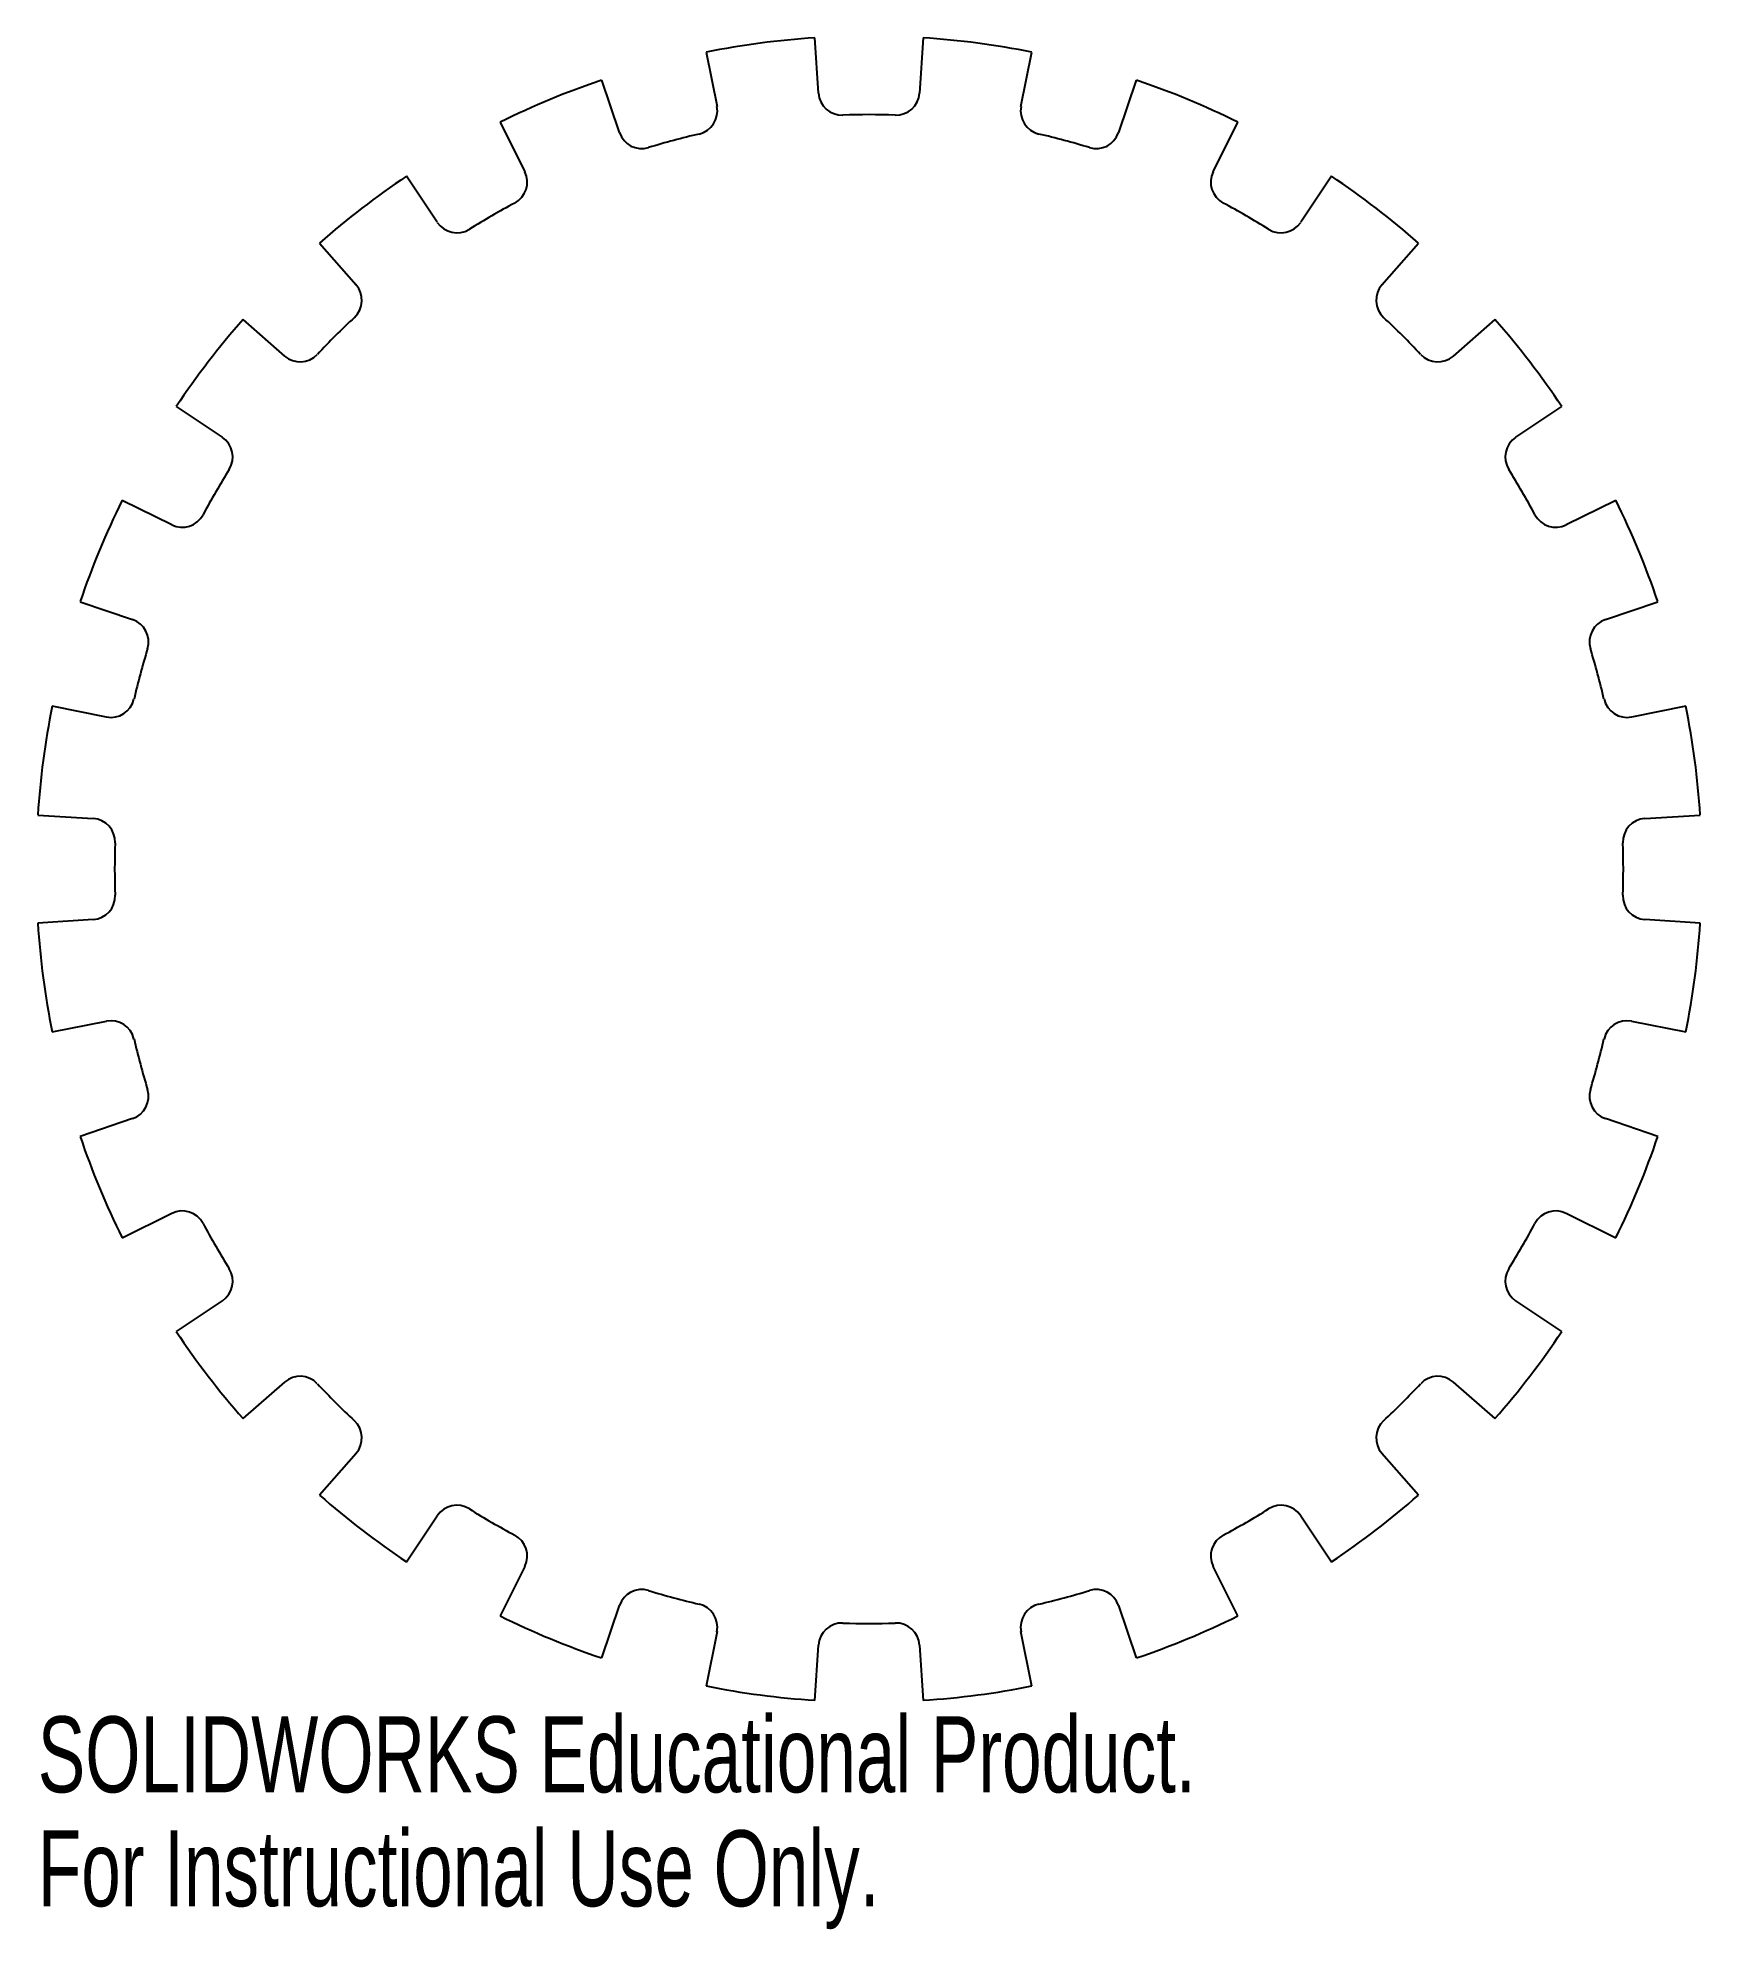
# Model space of a CAD drawing. Header units: millimetres. Extents: x -53 to 53, y -67 to 53.
import ezdxf

# ---------------------------------------------------------------- set-up
doc = ezdxf.new("R2010")
doc.units = ezdxf.units.MM
doc.styles.add('SLDTEXTSTYLE0', font='TXT', dxfattribs={"width": 0.7})

msp = doc.modelspace()

# ---------------------------------------------------------------- linework, layer by layer
at = {"color": 7, "linetype": 'Continuous', "lineweight": 25}
for p, q in [((-10.36, 51.98), (-9.67, 48.52)), ((-3.21, 49.37), (-3.44, 52.89)), ((3.44, 52.89), (3.21, 49.37)), ((9.67, 48.52), (10.36, 51.98)), ((-15.88, 46.86), (-17.01, 50.19)), ((17.01, 50.19), (15.88, 46.86)), ((-23.46, 47.52), (-21.9, 44.37)), ((21.9, 44.37), (23.46, 47.52)), ((-27.47, 41.15), (-29.43, 44.08)), ((29.43, 44.08), (27.47, 41.15)), ((-34.96, 39.83), (-32.64, 37.18)), ((32.64, 37.18), (34.96, 39.83)), ((-37.18, 32.64), (-39.83, 34.96)), ((39.83, 34.96), (37.18, 32.64)), ((-44.08, 29.43), (-41.15, 27.47)), ((41.15, 27.47), (44.08, 29.43)), ((-44.37, 21.9), (-47.52, 23.46)), ((47.52, 23.46), (44.37, 21.9)), ((-50.19, 17.01), (-46.86, 15.88)), ((46.86, 15.88), (50.19, 17.01)), ((-48.52, 9.67), (-51.98, 10.36)), ((51.98, 10.36), (48.52, 9.67)), ((-52.89, 3.44), (-49.37, 3.21)), ((49.37, 3.21), (52.89, 3.44)), ((-49.37, -3.21), (-52.89, -3.44)), ((52.89, -3.44), (49.37, -3.21)), ((-51.98, -10.36), (-48.52, -9.67)), ((48.52, -9.67), (51.98, -10.36)), ((-46.86, -15.88), (-50.19, -17.01)), ((50.19, -17.01), (46.86, -15.88)), ((-47.52, -23.46), (-44.37, -21.9)), ((44.37, -21.9), (47.52, -23.46)), ((-41.15, -27.47), (-44.08, -29.43)), ((44.08, -29.43), (41.15, -27.47)), ((-39.83, -34.96), (-37.18, -32.64)), ((37.18, -32.64), (39.83, -34.96)), ((-32.64, -37.18), (-34.96, -39.83)), ((34.96, -39.83), (32.64, -37.18)), ((-29.43, -44.08), (-27.47, -41.15)), ((27.47, -41.15), (29.43, -44.08)), ((-21.9, -44.37), (-23.46, -47.52)), ((23.46, -47.52), (21.9, -44.37)), ((-17.01, -50.19), (-15.88, -46.86)), ((15.88, -46.86), (17.01, -50.19)), ((-9.67, -48.52), (-10.36, -51.98)), ((10.36, -51.98), (9.67, -48.52)), ((-3.44, -52.89), (-3.21, -49.37)), ((3.21, -49.37), (3.44, -52.89))]:
    msp.add_line(p, q, dxfattribs=at)
for centre, radius, start, end in [((0, 0), 53, 93.7246, 101.2754), ((0, 0), 53, 78.7246, 86.2754), ((0, 0), 53, 108.7246, 116.2754), ((-1.72, 49.47), 1.5, 183.7246, 271.9881), ((1.72, 49.47), 1.5, 268.0119, 356.2754), ((0, 0), 53, 63.7246, 71.2754), ((-11.15, 48.23), 1.5, 283.0119, 11.2754), ((11.15, 48.23), 1.5, 168.7246, 256.9881), ((0, 0), 48, 88.0119, 91.9881), ((-14.46, 47.34), 1.5, 198.7246, 286.9881), ((0, 0), 48, 103.0119, 106.9881), ((0, 0), 48, 73.0119, 76.9881), ((14.46, 47.34), 1.5, 253.0119, 341.2754), ((0, 0), 53, 123.7246, 131.2754), ((-23.25, 43.7), 1.5, 298.0119, 26.2754), ((23.25, 43.7), 1.5, 153.7246, 241.9881), ((0, 0), 53, 48.7246, 56.2754), ((0, 0), 48, 118.0119, 121.9881), ((0, 0), 48, 58.0119, 61.9881), ((-26.22, 41.98), 1.5, 213.7246, 301.9881), ((26.22, 41.98), 1.5, 238.0119, 326.2754), ((-33.77, 36.2), 1.5, 313.0119, 41.2754), ((33.77, 36.2), 1.5, 138.7246, 226.9881), ((0, 0), 53, 138.7246, 146.2754), ((0, 0), 48, 133.0119, 136.9881), ((0, 0), 48, 43.0119, 46.9881), ((0, 0), 53, 33.7246, 41.2754), ((-36.2, 33.77), 1.5, 228.7246, 316.9881), ((36.2, 33.77), 1.5, 223.0119, 311.2754), ((-41.98, 26.22), 1.5, 328.0119, 56.2754), ((41.98, 26.22), 1.5, 123.7246, 211.9881), ((0, 0), 48, 148.0119, 151.9881), ((0, 0), 48, 28.0119, 31.9881), ((0, 0), 53, 153.7246, 161.2754), ((0, 0), 53, 18.7246, 26.2754), ((-43.7, 23.25), 1.5, 243.7246, 331.9881), ((43.7, 23.25), 1.5, 208.0119, 296.2754), ((-47.34, 14.46), 1.5, 343.0119, 71.2754), ((47.34, 14.46), 1.5, 108.7246, 196.9881), ((0, 0), 48, 163.0119, 166.9881), ((0, 0), 48, 13.0119, 16.9881), ((0, 0), 53, 168.7246, 176.2754), ((-48.23, 11.15), 1.5, 258.7246, 346.9881), ((48.23, 11.15), 1.5, 193.0119, 281.2754), ((0, 0), 53, 3.7246, 11.2754), ((-49.47, 1.72), 1.5, 358.0119, 86.2754), ((49.47, 1.72), 1.5, 93.7246, 181.9881), ((0, 0), 48, 178.0119, 181.9881), ((0, 0), 48, 358.0119, 1.9881), ((-49.47, -1.72), 1.5, 273.7246, 1.9881), ((49.47, -1.72), 1.5, 178.0119, 266.2754), ((0, 0), 53, 183.7246, 191.2754), ((0, 0), 53, 348.7246, 356.2754), ((-48.23, -11.15), 1.5, 13.0119, 101.2754), ((0, 0), 48, 193.0119, 196.9881), ((0, 0), 48, 343.0119, 346.9881), ((48.23, -11.15), 1.5, 78.7246, 166.9881), ((-47.34, -14.46), 1.5, 288.7246, 16.9881), ((47.34, -14.46), 1.5, 163.0119, 251.2754), ((0, 0), 53, 198.7246, 206.2754), ((0, 0), 53, 333.7246, 341.2754), ((-43.7, -23.25), 1.5, 28.0119, 116.2754), ((0, 0), 48, 208.0119, 211.9881), ((0, 0), 48, 328.0119, 331.9881), ((43.7, -23.25), 1.5, 63.7246, 151.9881), ((-41.98, -26.22), 1.5, 303.7246, 31.9881), ((41.98, -26.22), 1.5, 148.0119, 236.2754), ((0, 0), 53, 213.7246, 221.2754), ((0, 0), 53, 318.7246, 326.2754), ((-36.2, -33.77), 1.5, 43.0119, 131.2754), ((36.2, -33.77), 1.5, 48.7246, 136.9881), ((0, 0), 48, 223.0119, 226.9881), ((0, 0), 48, 313.0119, 316.9881), ((-33.77, -36.2), 1.5, 318.7246, 46.9881), ((33.77, -36.2), 1.5, 133.0119, 221.2754), ((0, 0), 53, 228.7246, 236.2754), ((-26.22, -41.98), 1.5, 58.0119, 146.2754), ((0, 0), 48, 238.0119, 241.9881), ((0, 0), 48, 298.0119, 301.9881), ((26.22, -41.98), 1.5, 33.7246, 121.9881), ((0, 0), 53, 303.7246, 311.2754), ((-23.25, -43.7), 1.5, 333.7246, 61.9881), ((23.25, -43.7), 1.5, 118.0119, 206.2754), ((-14.46, -47.34), 1.5, 73.0119, 161.2754), ((0, 0), 48, 253.0119, 256.9881), ((-11.15, -48.23), 1.5, 348.7246, 76.9881), ((11.15, -48.23), 1.5, 103.0119, 191.2754), ((0, 0), 48, 283.0119, 286.9881), ((14.46, -47.34), 1.5, 18.7246, 106.9881), ((0, 0), 53, 243.7246, 251.2754), ((-1.72, -49.47), 1.5, 88.0119, 176.2754), ((0, 0), 48, 268.0119, 271.9881), ((1.72, -49.47), 1.5, 3.7246, 91.9881), ((0, 0), 53, 288.7246, 296.2754), ((0, 0), 53, 258.7246, 266.2754), ((0, 0), 53, 273.7246, 281.2754)]:
    msp.add_arc(centre, radius, start, end, dxfattribs=at)

# ---------------------------------------------------------------- texts
at = {"color": 7, "linetype": 'Continuous', "char_height": 4.8336, "attachment_point": 1, "style": 'SLDTEXTSTYLE0'}
for s, insert in [('SOLIDWORKS Educational Product.', (-52.89, -53.91)), ('For Instructional Use Only.', (-52.89, -61.16))]:
    msp.add_mtext(s, dxfattribs=dict(at, insert=insert))

doc.saveas('drawing.dxf')
